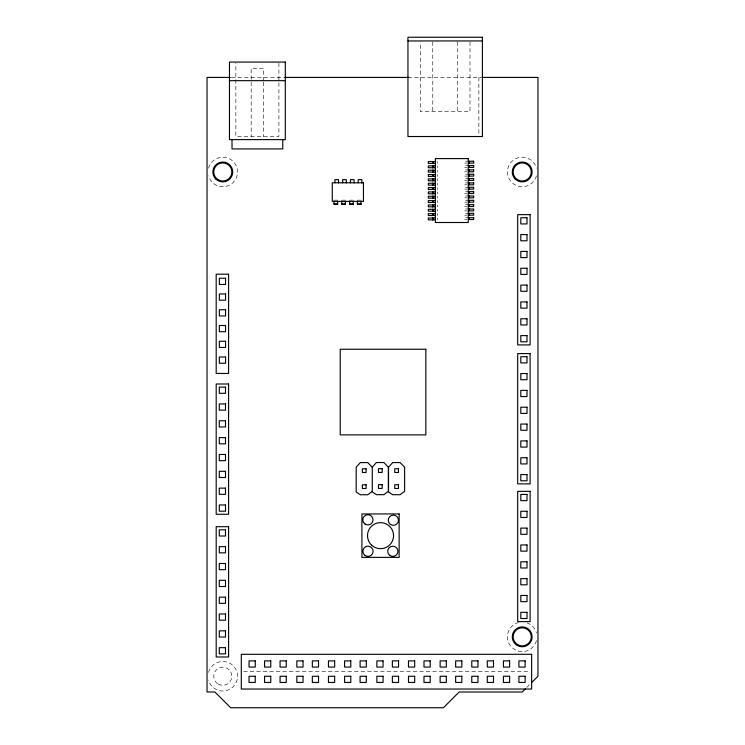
<?xml version="1.0" encoding="UTF-8"?>
<svg xmlns="http://www.w3.org/2000/svg" width="745" height="745" viewBox="0 0 745 745"><rect width="100%" height="100%" fill="white"/><g stroke="black" fill="none" stroke-linecap="round" stroke-linejoin="round"><path stroke-width="0.56" stroke-dasharray="3.73 2.79" d="M526.771 687.421L530.086 684.115M231.425 77.424L283.687 77.424M407.953 77.424L481.186 77.424M469.285 161.218L464.656 161.218L464.656 163.081L466.975 163.081M469.285 165.567L464.656 165.567L464.656 167.429L466.975 167.429M469.285 169.907L464.656 169.907L464.656 171.769L466.975 171.769M469.285 174.256L464.656 174.256L464.656 176.109L466.975 176.109M469.285 178.595L464.656 178.595L464.656 180.458L466.975 180.458M469.285 182.935L464.656 182.935L464.656 184.797L466.975 184.797M469.285 187.284L464.656 187.284L464.656 189.137L466.975 189.137M469.285 191.623L464.656 191.623L464.656 193.486L466.975 193.486M469.285 195.963L464.656 195.963L464.656 197.825L466.975 197.825M334.021 200.163L337.662 200.163M341.806 200.163L345.447 200.163M349.591 200.163L353.232 200.163M357.377 200.163L361.018 200.163M469.285 200.312L464.656 200.312L464.656 202.165L466.975 202.165M469.285 204.651L464.656 204.651L464.656 206.514L466.975 206.514M469.285 208.991L464.656 208.991L464.656 210.854L466.975 210.854M469.285 213.34L464.656 213.34L464.656 215.193L466.975 215.193M469.285 217.68L464.656 217.68L464.656 219.542L466.975 219.542M243.615 671.673L529.313 671.673M478.867 77.424L478.867 135.357M469.993 41.906L469.993 111.694L420.366 111.694L420.366 41.906M457.588 41.906L457.588 111.694M437.306 161.535L437.306 163.397M437.306 165.874L437.306 167.737M437.306 170.214L437.306 172.076M437.306 174.563L437.306 176.425M437.306 178.902L437.306 180.765M437.306 183.251L437.306 185.105M437.306 187.591L437.306 189.453M437.306 191.931L437.306 193.793M437.306 196.28L437.306 198.133M437.306 200.619L437.306 202.482M437.306 204.959L437.306 206.821M437.306 209.308L437.306 211.161M437.306 213.647L437.306 215.51M437.306 217.987L437.306 219.85M432.771 41.906L432.771 111.694M278.909 63.232L278.909 136.512L235.858 136.512L235.858 63.232M263.59 80.991L263.59 68.27L251.177 68.27L251.177 80.991M263.59 82.155L263.59 136.512M251.177 82.155L251.177 136.512M536.475 640.663A14.77 14.77 0 0 1 511.759 647.284A14.77 14.77 0 0 1 518.38 622.569M526.948 622.848A14.77 14.77 0 0 1 536.475 633.017M208.525 672.409A14.77 14.77 0 0 1 231.267 664.13A14.77 14.77 0 0 1 231.267 688.333A14.77 14.77 0 0 1 208.525 680.055M208.525 168.147A14.77 14.77 0 0 1 231.267 159.868A14.77 14.77 0 0 1 231.267 184.071A14.77 14.77 0 0 1 208.525 175.792M536.475 175.792A14.77 14.77 0 0 1 513.733 184.071A14.77 14.77 0 0 1 513.733 159.868A14.77 14.77 0 0 1 536.475 168.147M218.266 684.078A9.061 9.061 0 0 0 231.853 676.236A9.061 9.061 0 0 0 218.266 668.386A9.061 9.061 0 0 0 218.266 684.078"/><path stroke-width="1.12" d="M525.355 688.836L522.208 691.993L459.171 691.993L443.415 707.75L230.68 707.75L214.914 691.993L207.035 691.993L207.035 77.424L230.27 77.424M531.641 682.55L537.964 676.236L537.964 77.424L482.229 77.424M372.267 491.411L367.779 494.745L360.338 494.745L356.194 492.017L356.194 467.217L360.338 462.598L367.779 462.598L372.267 467.217M407.953 40.947L482.406 40.947M284.832 77.424L409.079 77.424M229.469 80.674L285.307 80.674M435.127 161.535L428.31 161.535L428.31 163.397L434.996 163.397M469.024 165.595L473.652 165.567L473.652 167.429L469.024 167.429L469.033 165.567M435.127 165.874L428.31 165.874L428.31 167.737L434.996 167.737M435.127 170.214L428.31 170.214L428.31 172.076L434.996 172.076M435.127 174.563L428.31 174.563L428.31 176.425L434.996 176.425M435.127 178.902L428.31 178.902L428.31 180.765L434.996 180.765M435.127 183.251L428.31 183.251L428.31 185.105L434.996 185.105M435.127 187.591L428.31 187.591L428.31 189.453L434.996 189.453M435.127 191.931L428.31 191.931L428.31 193.793L434.996 193.793M469.024 195.991L473.652 195.963L473.652 197.825L469.024 197.825L469.033 195.963M435.127 196.28L428.31 196.28L428.31 198.133L434.996 198.133M435.127 200.619L428.31 200.619L428.31 202.482L434.996 202.482M334.021 203.832L337.597 203.832M341.806 203.832L345.391 203.832L345.391 204.447M349.591 203.832L353.177 203.832L353.177 204.447L349.591 204.447L349.591 201.076M357.377 203.832L360.962 203.832L360.962 204.447L357.377 204.447L357.377 201.076M337.662 204.437L334.021 204.447L334.021 201.076M435.127 204.959L428.31 204.959L428.31 206.821L434.996 206.821M469.024 209.019L473.652 208.991L473.652 210.854L469.024 210.854L469.033 208.991M435.127 209.308L428.31 209.308L428.31 211.161L434.996 211.161M435.127 213.647L428.31 213.647L428.31 215.51L434.996 215.51M435.127 217.987L428.31 217.987L428.31 219.85L434.996 219.85M469.285 161.218L469.285 163.081M469.285 165.567L469.285 167.429M469.285 169.907L469.285 171.769M469.285 174.256L469.285 176.109M469.285 178.595L469.285 180.458M469.285 182.935L469.285 184.797M469.285 187.284L469.285 189.137M469.285 191.623L469.285 193.486M469.285 195.963L469.285 197.825M469.285 200.312L469.285 202.165M469.285 204.651L469.285 206.514M469.285 208.991L469.285 210.854M469.285 213.34L469.285 215.193M469.285 217.68L469.285 219.542M432.938 161.535L432.938 163.397M432.938 165.874L432.938 167.737M432.938 170.214L432.938 172.076M432.938 174.563L432.938 176.425M432.938 178.902L432.938 180.765M432.938 183.251L432.938 185.105M432.938 187.591L432.938 189.453M432.938 191.931L432.938 193.793M432.938 196.28L432.938 198.133M432.938 200.619L432.938 202.482M432.938 204.959L432.938 206.821M432.938 209.308L432.938 211.161L432.687 209.308M432.938 213.647L432.938 215.51L432.677 213.647M432.938 217.987L432.938 219.85M432.687 161.535L432.687 163.397M432.687 165.874L432.687 167.737M432.687 170.214L432.687 172.076M432.677 174.563L432.687 176.425M432.677 178.902L432.687 180.765M432.677 183.251L432.687 185.105M432.677 187.591L432.687 189.453M432.677 191.931L432.687 193.793M432.677 196.28L432.687 198.133M432.677 200.619L432.687 202.482M432.677 204.959L432.687 206.821M432.677 217.987L432.687 219.85M361.884 183.009L361.884 179.638L358.252 179.647L358.252 182.851M361.018 201.234L361.018 204.437M354.099 183.009L354.099 179.638L350.467 179.647L350.467 182.851M353.232 201.234L353.232 204.437M346.313 183.009L346.313 179.638L342.681 179.647L342.681 182.851M345.447 201.234L345.447 204.437L341.806 204.437L341.806 201.076M338.528 183.009L338.528 179.638L334.896 179.647L334.896 182.851M337.662 201.234L337.597 204.447M282.755 139.613L282.755 148.925L232.012 148.925L232.012 139.613M376.43 462.533L372.276 467.143L372.276 491.942L376.43 494.671L383.871 494.671L388.35 491.337L388.35 467.143L383.871 462.533L376.43 462.533M392.69 462.571L388.536 467.18L388.536 491.979L392.69 494.708L400.13 494.708L404.619 491.374L404.619 467.18L400.13 462.571L392.69 462.571M482.406 37.25L407.953 37.25L407.953 136.512L482.406 136.512L482.406 37.25M285.307 62.068L229.469 62.068L229.469 139.613L285.307 139.613L285.307 62.068M468.251 158.601L435.369 158.601L435.369 222.504L468.251 222.504L468.251 158.601M473.652 161.218L469.024 161.255L469.024 163.081L473.652 163.081L473.652 161.218M473.652 169.907L469.024 169.934L469.024 171.769L473.652 171.769L473.652 169.907M473.652 174.256L469.024 174.283L469.024 176.109L473.652 176.109L473.652 174.256M473.652 178.595L469.024 178.623L469.024 180.458L473.652 180.458L473.652 178.595M363.448 182.776L332.298 182.776L332.298 201.392L363.448 201.392L363.448 182.776M473.652 182.935L469.024 182.963L469.033 184.797L473.652 184.797L473.652 182.935M473.652 187.284L469.024 187.312L469.024 189.137L473.652 189.137L473.652 187.284M473.652 191.623L469.024 191.651L469.024 193.486L473.652 193.486L473.652 191.623M473.652 200.312L469.024 200.34L469.033 202.165L473.652 202.165L473.652 200.312M473.652 204.651L469.024 204.679L469.024 206.514L473.652 206.514L473.652 204.651M473.652 213.34L469.024 213.368L469.024 215.193L473.652 215.193L473.652 213.34M530.105 214.635L517.7 214.635L517.7 344.916L530.105 344.916L530.105 214.635M473.652 217.68L469.024 217.708L469.033 219.542L473.652 219.542L473.652 217.68M527.004 217.736L520.802 217.736L520.802 223.938L527.004 223.938L527.004 217.736M527.004 234.573L520.802 234.573L520.802 240.775L527.004 240.775L527.004 234.573M527.004 251.41L520.802 251.41L520.802 257.621L527.004 257.621L527.004 251.41M527.004 268.247L520.802 268.247L520.802 274.458L527.004 274.458L527.004 268.247M228.594 274.197L216.19 274.197L216.19 373.459L228.594 373.459L228.594 274.197M225.558 278.23L219.347 278.23L219.347 284.432L225.558 284.432L225.558 278.23M527.004 285.084L520.802 285.084L520.802 291.295L527.004 291.295L527.004 285.084M225.558 293.986L219.347 293.986L219.347 300.188L225.558 300.188L225.558 293.986M527.004 301.93L520.802 301.93L520.802 308.132L527.004 308.132L527.004 301.93M225.558 309.743L219.347 309.743L219.347 315.945L225.558 315.945L225.558 309.743M527.004 318.767L520.802 318.767L520.802 324.969L527.004 324.969L527.004 318.767M225.558 325.5L219.347 325.5L219.347 331.702L225.558 331.702L225.558 325.5M527.004 335.613L520.802 335.613L520.802 341.815L527.004 341.815L527.004 335.613M225.558 341.257L219.347 341.257L219.347 347.459L225.558 347.459L225.558 341.257M425.842 349.247L340.223 349.247L340.223 434.866L425.842 434.866L425.842 349.247M530.105 353.605L517.7 353.605L517.7 483.887L530.105 483.887L530.105 353.605M527.004 356.706L520.802 356.706L520.802 362.908L527.004 362.908L527.004 356.706M225.558 357.013L219.347 357.013L219.347 363.225L225.558 363.225L225.558 357.013M527.004 373.543L520.802 373.543L520.802 379.745L527.004 379.745L527.004 373.543M228.594 384.001L216.19 384.001L216.19 514.292L228.594 514.292L228.594 384.001M225.493 387.111L219.291 387.111L219.291 393.313L225.493 393.313L225.493 387.111M527.004 390.38L520.802 390.38L520.802 396.582L527.004 396.582L527.004 390.38M225.493 403.948L219.291 403.948L219.291 410.15L225.493 410.15L225.493 403.948M527.004 407.217L520.802 407.217L520.802 413.428L527.004 413.428L527.004 407.217M225.493 420.785L219.291 420.785L219.291 426.987L225.493 426.987L225.493 420.785M527.004 424.054L520.802 424.054L520.802 430.265L527.004 430.265L527.004 424.054M225.493 437.622L219.291 437.622L219.291 443.824L225.493 443.824L225.493 437.622M527.004 440.9L520.802 440.9L520.802 447.102L527.004 447.102L527.004 440.9M225.493 454.459L219.291 454.459L219.291 460.661L225.493 460.661L225.493 454.459M527.004 457.737L520.802 457.737L520.802 463.939L527.004 463.939L527.004 457.737M366.121 468.773L362.396 468.773L362.396 472.488L366.121 472.488L366.121 468.773M382.204 468.698L378.479 468.698L378.479 472.414L382.204 472.414L382.204 468.698M398.463 468.735L394.748 468.735L394.748 472.46L398.463 472.46L398.463 468.735M225.493 471.296L219.291 471.296L219.291 477.498L225.493 477.498L225.493 471.296M527.004 474.584L520.802 474.584L520.802 480.786L527.004 480.786L527.004 474.584M382.204 484.706L378.479 484.706L378.479 488.422L382.204 488.422L382.204 484.706M398.463 484.744L394.748 484.744L394.748 488.459L398.463 488.459L398.463 484.744M366.121 484.781L362.396 484.781L362.396 488.496L366.121 488.496L366.121 484.781M225.493 488.133L219.291 488.133L219.291 494.335L225.493 494.335L225.493 488.133M530.105 491.337L517.7 491.337L517.7 621.619L530.105 621.619L530.105 491.337M527.004 494.438L520.802 494.438L520.802 500.64L527.004 500.64L527.004 494.438M225.493 504.98L219.291 504.98L219.291 511.191L225.493 511.191L225.493 504.98M527.004 511.275L520.802 511.275L520.802 517.477L527.004 517.477L527.004 511.275M399.143 513.938L361.921 513.938L361.921 557.372L399.143 557.372L399.143 513.938M228.594 526.696L216.19 526.696L216.19 656.978L228.594 656.978L228.594 526.696M527.004 528.112L520.802 528.112L520.802 534.314L527.004 534.314L527.004 528.112M225.493 529.797L219.291 529.797L219.291 536L225.493 536L225.493 529.797M527.004 544.949L520.802 544.949L520.802 551.151L527.004 551.151L527.004 544.949M225.493 546.634L219.291 546.634L219.291 552.837L225.493 552.837L225.493 546.634M527.004 561.786L520.802 561.786L520.802 567.988L527.004 567.988L527.004 561.786M225.493 563.471L219.291 563.471L219.291 569.683L225.493 569.683L225.493 563.471M527.004 578.623L520.802 578.623L520.802 584.825L527.004 584.825L527.004 578.623M225.493 580.308L219.291 580.308L219.291 586.52L225.493 586.52L225.493 580.308M527.004 595.46L520.802 595.46L520.802 601.671L527.004 601.671L527.004 595.46M225.493 597.155L219.291 597.155L219.291 603.357L225.493 603.357L225.493 597.155M527.004 612.316L520.802 612.316L520.802 618.518L527.004 618.518L527.004 612.316M225.493 613.992L219.291 613.992L219.291 620.194L225.493 620.194L225.493 613.992M225.493 630.829L219.291 630.829L219.291 637.031L225.493 637.031L225.493 630.829M225.493 647.675L219.291 647.675L219.291 653.877L225.493 653.877L225.493 647.675M531.641 654.306L241.296 654.306L241.296 689.041L531.641 689.041L531.641 654.306M255.256 660.88L249.044 660.88L249.044 667.082L255.256 667.082L255.256 660.88M270.761 660.88L264.559 660.88L264.559 667.082L270.761 667.082L270.761 660.88M286.276 660.88L280.064 660.88L280.064 667.082L286.276 667.082L286.276 660.88M303.019 660.88L296.817 660.88L296.817 667.082L303.019 667.082L303.019 660.88M318.534 660.88L312.332 660.88L312.332 667.082L318.534 667.082L318.534 660.88M334.663 660.88L328.461 660.88L328.461 667.082L334.663 667.082L334.663 660.88M350.793 660.88L344.59 660.88L344.59 667.082L350.793 667.082L350.793 660.88M366.307 660.88L360.096 660.88L360.096 667.082L366.307 667.082L366.307 660.88M383.051 660.88L376.849 660.88L376.849 667.082L383.051 667.082L383.051 660.88M398.566 660.88L392.364 660.88L392.364 667.082L398.566 667.082L398.566 660.88M414.695 660.88L408.493 660.88L408.493 667.082L414.695 667.082L414.695 660.88M430.21 660.88L423.998 660.88L423.998 667.082L430.21 667.082L430.21 660.88M446.339 660.88L440.127 660.88L440.127 667.082L446.339 667.082L446.339 660.88M461.844 660.88L455.642 660.88L455.642 667.082L461.844 667.082L461.844 660.88M477.973 660.88L471.771 660.88L471.771 667.082L477.973 667.082L477.973 660.88M493.488 660.88L487.286 660.88L487.286 667.082L493.488 667.082L493.488 660.88M509.617 660.88L503.415 660.88L503.415 667.082L509.617 667.082L509.617 660.88M525.123 660.88L518.92 660.88L518.92 667.082L525.123 667.082L525.123 660.88M255.256 676.264L249.044 676.264L249.044 682.467L255.256 682.467L255.256 676.264M270.761 676.264L264.559 676.264L264.559 682.467L270.761 682.467L270.761 676.264M286.276 676.264L280.064 676.264L280.064 682.467L286.276 682.467L286.276 676.264M303.019 676.264L296.817 676.264L296.817 682.467L303.019 682.467L303.019 676.264M318.534 676.264L312.332 676.264L312.332 682.467L318.534 682.467L318.534 676.264M334.663 676.264L328.461 676.264L328.461 682.467L334.663 682.467L334.663 676.264M350.793 676.264L344.59 676.264L344.59 682.467L350.793 682.467L350.793 676.264M366.307 676.264L360.096 676.264L360.096 682.467L366.307 682.467L366.307 676.264M383.051 676.264L376.849 676.264L376.849 682.467L383.051 682.467L383.051 676.264M398.566 676.264L392.364 676.264L392.364 682.467L398.566 682.467L398.566 676.264M414.695 676.264L408.493 676.264L408.493 682.467L414.695 682.467L414.695 676.264M430.21 676.264L423.998 676.264L423.998 682.467L430.21 682.467L430.21 676.264M446.339 676.264L440.127 676.264L440.127 682.467L446.339 682.467L446.339 676.264M461.844 676.264L455.642 676.264L455.642 682.467L461.844 682.467L461.844 676.264M477.973 676.264L471.771 676.264L471.771 682.467L477.973 682.467L477.973 676.264M493.488 676.264L487.286 676.264L487.286 682.467L493.488 682.467L493.488 676.264M509.617 676.264L503.415 676.264L503.415 682.467L509.617 682.467L509.617 676.264M525.123 676.264L518.92 676.264L518.92 682.467L525.123 682.467L525.123 676.264M215.78 178.986A9.927 9.927 0 0 0 232.384 174.544A9.927 9.927 0 0 0 220.231 162.382A9.927 9.927 0 0 0 215.78 178.986M517.244 645.431A9.927 9.927 0 0 0 532.126 636.835A9.927 9.927 0 0 0 517.244 628.24A9.927 9.927 0 0 0 517.244 645.431M515.186 178.986A9.927 9.927 0 0 0 531.79 174.544A9.927 9.927 0 0 0 519.638 162.382A9.927 9.927 0 0 0 515.186 178.986M364.985 524.005A5.113 5.113 0 0 0 372.994 520.224A5.113 5.113 0 0 0 365.711 515.186A5.113 5.113 0 0 0 364.985 524.005M389.914 555.5A5.113 5.113 0 0 0 397.923 551.71A5.113 5.113 0 0 0 390.641 546.672A5.113 5.113 0 0 0 389.914 555.5M365.097 555.481A5.113 5.113 0 0 0 373.105 551.691A5.113 5.113 0 0 0 365.823 546.653A5.113 5.113 0 0 0 365.097 555.481M371.429 544.977A13.028 13.028 0 0 0 393.155 538.886A13.028 13.028 0 0 0 377.017 523.111A13.028 13.028 0 0 0 371.429 544.977M390.464 524.424A5.113 5.113 0 0 0 398.473 520.643A5.113 5.113 0 0 0 391.19 515.605A5.113 5.113 0 0 0 390.464 524.424M517.673 644.686A9.061 9.061 0 0 0 531.26 636.835A9.061 9.061 0 0 0 517.673 628.994A9.061 9.061 0 0 0 517.673 644.686M218.266 179.815A9.061 9.061 0 0 0 231.853 171.974A9.061 9.061 0 0 0 218.266 164.124A9.061 9.061 0 0 0 218.266 179.815M517.673 179.815A9.061 9.061 0 0 0 531.26 171.974A9.061 9.061 0 0 0 517.673 164.124A9.061 9.061 0 0 0 517.673 179.815"/></g></svg>
